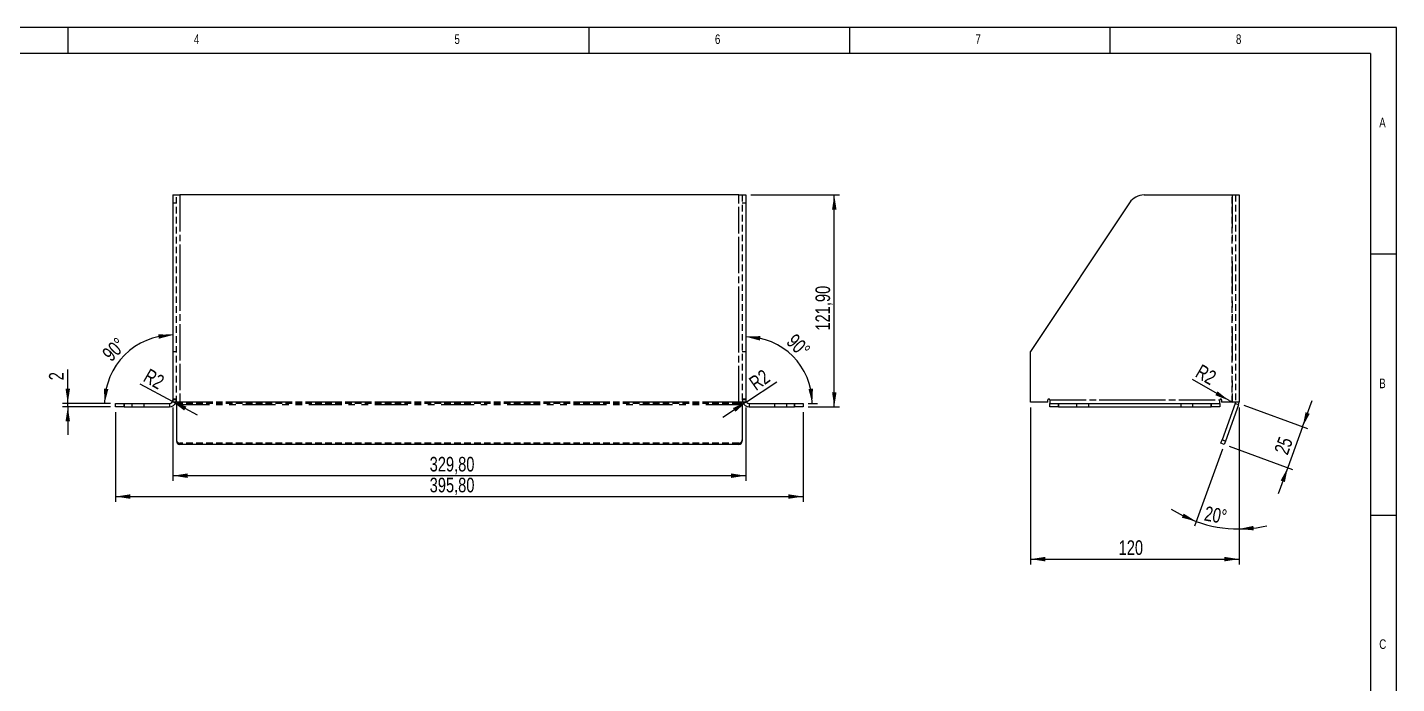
# Model space of a CAD drawing. Header units: millimetres. Extents: x 15 to 1245, y 15 to 876.
# Drawn here: x 457 to 1245, y 499 to 876 of the extents above; entities that cross this region are included whole.
import ezdxf

# ---------------------------------------------------------------- set-up
doc = ezdxf.new("R2010")
doc.units = ezdxf.units.MM
doc.header["$LTSCALE"] = 3
doc.linetypes.add('HIDDEN', pattern=[1.905, 1.27, -0.635])
doc.linetypes.add('PHANTOM', pattern=[12.7, 6.35, -1.27, 1.27, -1.27, 1.27, -1.27])
doc.styles.add('SLDTEXTSTYLE0', font='TXT', dxfattribs={"width": 0.75})
doc.dimstyles.new('SLDDIMSTYLE0', dxfattribs={"dimtxt": 8.4, "dimasz": 8.4, "dimexe": 0, "dimexo": 0.0625, "dimgap": 2.1, "dimtad": 1, "dimrnd": 1e-09, "dimzin": 12, "dimdsep": 46, "dimtxsty": 'SLDTEXTSTYLE0', "dimsah": 1, "dimcen": 0.09, "dimadec": 0, "dimazin": 3, "dimtfac": 1, "dimtofl": 0, "dimtmove": 0, "dimatfit": 3, "dimfxl": 1, "dimfrac": 2, "dimtolj": 1, "dimtzin": 12, "dimarcsym": 0})
doc.dimstyles.new('SLDDIMSTYLE1', dxfattribs={"dimtxt": 8.4, "dimasz": 8.4, "dimexe": 0, "dimexo": 0.0625, "dimgap": 2.1, "dimtad": 1, "dimrnd": 1e-09, "dimzin": 12, "dimdsep": 46, "dimtxsty": 'SLDTEXTSTYLE0', "dimsah": 1, "dimcen": 0.09, "dimadec": 0, "dimazin": 3, "dimtfac": 1, "dimtmove": 0, "dimatfit": 0, "dimfxl": 1, "dimfrac": 2, "dimtolj": 1, "dimtzin": 12, "dimarcsym": 0})
doc.dimstyles.new('SLDDIMSTYLE2', dxfattribs={"dimtxt": 8.4, "dimasz": 8.4, "dimexe": 0, "dimexo": 0.0625, "dimgap": 2.1, "dimtad": 1, "dimrnd": 1e-09, "dimzin": 12, "dimdsep": 46, "dimtxsty": 'SLDTEXTSTYLE0', "dimsah": 1, "dimcen": 0, "dimadec": 0, "dimazin": 3, "dimtfac": 1, "dimtofl": 0, "dimtmove": 0, "dimatfit": 3, "dimfxl": 1, "dimfrac": 2, "dimtolj": 1, "dimtzin": 12, "dimarcsym": 0})
doc.dimstyles.new('SLDDIMSTYLE3', dxfattribs={"dimtxt": 8.4, "dimasz": 8.4, "dimexe": 0, "dimexo": 0.0625, "dimgap": 2.1, "dimtad": 1, "dimdec": 4, "dimlfac": 3, "dimzin": 12, "dimdsep": 46, "dimtxsty": 'SLDTEXTSTYLE0', "dimsah": 1, "dimcen": 0.09, "dimazin": 3, "dimtfac": 1, "dimtofl": 0, "dimtmove": 0, "dimatfit": 3, "dimfxl": 1, "dimfrac": 2, "dimtolj": 1, "dimtzin": 12, "dimarcsym": 0})
doc.dimstyles.new('SLDDIMSTYLE5', dxfattribs={"dimtxt": 8.4, "dimasz": 8.4, "dimexe": 0, "dimexo": 0.0625, "dimgap": 2.1, "dimtad": 1, "dimdec": 4, "dimlfac": 3, "dimzin": 12, "dimdsep": 46, "dimtxsty": 'SLDTEXTSTYLE0', "dimsah": 1, "dimcen": 0.09, "dimazin": 3, "dimtfac": 1, "dimtofl": 0, "dimtmove": 0, "dimatfit": 3, "dimfxl": 1, "dimfrac": 2, "dimtolj": 1, "dimtzin": 12, "dimarcsym": 0})
doc.dimstyles.new('SLDDIMSTYLE6', dxfattribs={"dimtxt": 8.4, "dimasz": 8.4, "dimexe": 0, "dimexo": 0.0625, "dimgap": 2.1, "dimtad": 1, "dimrnd": 1e-09, "dimzin": 12, "dimdsep": 46, "dimtxsty": 'SLDTEXTSTYLE0', "dimsah": 1, "dimcen": 0, "dimadec": 0, "dimazin": 3, "dimtfac": 1, "dimtofl": 0, "dimtmove": 1, "dimatfit": 3, "dimfxl": 1, "dimfrac": 2, "dimtolj": 1, "dimtzin": 12, "dimarcsym": 0})

# ---------------------------------------------------------------- blocks, each defined once
blk = doc.blocks.new('_D_13')
at = {"color": 7, "linetype": 'Continuous', "lineweight": 0}
for p, q in [((540.41, 657.33), (540.41, 615.12)), ((870.21, 657.33), (870.21, 615.12)), ((870.21, 618.12), (540.41, 618.12))]:
    blk.add_line(p, q, dxfattribs=at)
at = {"color": 7, "linetype": 'Continuous', "lineweight": 18}
for points in [[(540.41, 618.12), (548.81, 616.83), (548.81, 619.41)], [(870.21, 618.12), (861.81, 619.41), (861.81, 616.83)]]:
    blk.add_solid(points, dxfattribs=at)
at = {"color": 7, "linetype": 'Continuous', "lineweight": 18, "insert": (688.24, 628.95), "char_height": 8.4, "attachment_point": 1, "style": 'SLDTEXTSTYLE0'}
blk.add_mtext('329,80', dxfattribs=at)
blk = doc.blocks.new('_D_14')
at = {"color": 7, "linetype": 'Continuous', "lineweight": 0}
for p, q in [((507.41, 654.72), (507.41, 603.12)), ((903.21, 654.72), (903.21, 603.12)), ((507.41, 606.12), (903.21, 606.12))]:
    blk.add_line(p, q, dxfattribs=at)
at = {"color": 7, "linetype": 'Continuous', "lineweight": 18}
for points in [[(507.41, 606.12), (515.81, 604.83), (515.81, 607.41)], [(903.21, 606.12), (894.81, 607.41), (894.81, 604.83)]]:
    blk.add_solid(points, dxfattribs=at)
at = {"color": 7, "linetype": 'Continuous', "lineweight": 18, "insert": (688.24, 616.95), "char_height": 8.4, "attachment_point": 1, "style": 'SLDTEXTSTYLE0'}
blk.add_mtext('395,80', dxfattribs=at)
blk = doc.blocks.new('_D_15')
at = {"color": 7, "linetype": 'Continuous', "lineweight": 0}
for p, q in [((873.21, 779.62), (924.21, 779.62)), ((921.21, 657.72), (921.21, 779.62)), ((906.21, 657.72), (924.21, 657.72))]:
    blk.add_line(p, q, dxfattribs=at)
at = {"color": 7, "linetype": 'Continuous', "lineweight": 18}
for points in [[(921.21, 779.62), (919.92, 771.22), (922.5, 771.22)], [(921.21, 657.72), (922.5, 666.12), (919.92, 666.12)]]:
    blk.add_solid(points, dxfattribs=at)
at = {"color": 7, "linetype": 'Continuous', "lineweight": 18, "insert": (910.38, 701.6), "char_height": 8.4, "attachment_point": 1, "rotation": 90, "style": 'SLDTEXTSTYLE0'}
blk.add_mtext('121,90', dxfattribs=at)
blk = doc.blocks.new('_D_16')
at = {"color": 7, "linetype": 'Continuous', "lineweight": 0}
blk.add_line((906.21, 659.72), (911.55, 659.72), dxfattribs=at)
at = {"color": 7, "linetype": 'Continuous', "lineweight": 18}
blk.add_arc((870.21, 659.72), 38.34, 0, 90, dxfattribs=at)
for points in [[(870.21, 698.06), (878.42, 695.87), (878.7, 698.44)], [(908.55, 659.72), (908.93, 668.21), (906.36, 667.94)]]:
    blk.add_solid(points, dxfattribs=at)
at = {"color": 7, "linetype": 'Continuous', "lineweight": 18, "insert": (899.01, 700.46), "char_height": 8.4, "attachment_point": 1, "rotation": 315, "style": 'SLDTEXTSTYLE0'}
blk.add_mtext('90°', dxfattribs=at)
blk = doc.blocks.new('_D_17')
at = {"color": 7, "linetype": 'Continuous', "lineweight": 0}
blk.add_line((504.41, 659.72), (498.07, 659.72), dxfattribs=at)
at = {"color": 7, "linetype": 'Continuous', "lineweight": 18}
blk.add_arc((540.41, 659.72), 39.35, 90, 180, dxfattribs=at)
for points in [[(540.41, 699.07), (531.92, 699.47), (532.19, 696.9)], [(501.07, 659.72), (503.23, 667.94), (500.66, 668.21)]]:
    blk.add_solid(points, dxfattribs=at)
at = {"color": 7, "linetype": 'Continuous', "lineweight": 18, "insert": (498.96, 689.23), "char_height": 8.4, "attachment_point": 1, "rotation": 45, "style": 'SLDTEXTSTYLE0'}
blk.add_mtext('90°', dxfattribs=at)
blk = doc.blocks.new('_D_18')
at = {"color": 7, "linetype": 'Continuous', "lineweight": 0}
for p, q in [((479.85, 659.72), (479.85, 679.24)), ((504.41, 659.72), (476.85, 659.72)), ((504.41, 657.72), (476.85, 657.72)), ((479.85, 657.72), (479.85, 659.72)), ((479.85, 657.72), (479.85, 641.57))]:
    blk.add_line(p, q, dxfattribs=at)
at = {"color": 7, "linetype": 'Continuous', "lineweight": 18}
for points in [[(479.85, 659.72), (481.14, 668.12), (478.56, 668.12)], [(479.85, 657.72), (478.56, 649.32), (481.14, 649.32)]]:
    blk.add_solid(points, dxfattribs=at)
at = {"color": 7, "linetype": 'Continuous', "lineweight": 18, "insert": (469.02, 673.03), "char_height": 8.4, "attachment_point": 1, "rotation": 90, "style": 'SLDTEXTSTYLE0'}
blk.add_mtext('2', dxfattribs=at)
blk = doc.blocks.new('_D_19')
at = {"color": 7, "linetype": 'Continuous', "lineweight": 0}
for q in [(888.19, 672.2), (857.1, 651.67)]:
    blk.add_line((870.58, 660.57), q, dxfattribs=at)
at = {"color": 7, "linetype": 'Continuous', "lineweight": 18}
blk.add_solid([(870.58, 660.57), (862.86, 657.02), (864.28, 654.86)], dxfattribs=at)
at = {"color": 7, "linetype": 'Continuous', "lineweight": 18, "insert": (871.32, 673.55), "char_height": 8.4, "attachment_point": 1, "rotation": 35.21706, "style": 'SLDTEXTSTYLE0'}
blk.add_mtext('R2', dxfattribs=at)
blk = doc.blocks.new('_D_20')
at = {"color": 7, "linetype": 'Continuous', "lineweight": 0}
for q in [(521.51, 670.74), (554.37, 653.08)]:
    blk.add_line((540.14, 660.72), q, dxfattribs=at)
at = {"color": 7, "linetype": 'Continuous', "lineweight": 18}
blk.add_solid([(540.14, 660.72), (546.93, 655.61), (548.16, 657.89)], dxfattribs=at)
at = {"color": 7, "linetype": 'Continuous', "lineweight": 18, "insert": (526.92, 680.11), "char_height": 8.4, "attachment_point": 1, "rotation": 330, "style": 'SLDTEXTSTYLE0'}
blk.add_mtext('R2', dxfattribs=at)
blk = doc.blocks.new('_D_21')
at = {"color": 7, "linetype": 'Continuous', "lineweight": 0}
for p, q in [((1157.01, 658.61), (1193.69, 645.26)), ((1190.87, 646.28), (1196.39, 661.46)), ((1190.87, 646.28), (1182.32, 622.79)), ((1148.51, 635.1), (1185.14, 621.76)), ((1182.32, 622.79), (1176.79, 607.61))]:
    blk.add_line(p, q, dxfattribs=at)
at = {"color": 7, "linetype": 'Continuous', "lineweight": 18}
for points in [[(1190.87, 646.28), (1194.96, 653.73), (1192.53, 654.62)], [(1182.32, 622.79), (1178.23, 615.34), (1180.66, 614.46)]]:
    blk.add_solid(points, dxfattribs=at)
at = {"color": 7, "linetype": 'Continuous', "lineweight": 18, "insert": (1174.3, 632.41), "char_height": 8.4, "attachment_point": 1, "rotation": 70, "style": 'SLDTEXTSTYLE0'}
blk.add_mtext('25', dxfattribs=at)
blk = doc.blocks.new('_D_22')
at = {"color": 7, "linetype": 'Continuous', "lineweight": 0}
for p, q in [((1034.25, 657.33), (1034.25, 567.12)), ((1154.25, 657.33), (1154.25, 567.12)), ((1034.25, 570.12), (1154.25, 570.12))]:
    blk.add_line(p, q, dxfattribs=at)
at = {"color": 7, "linetype": 'Continuous', "lineweight": 18}
for points in [[(1034.25, 570.12), (1042.65, 568.83), (1042.65, 571.41)], [(1154.25, 570.12), (1145.85, 571.41), (1145.85, 568.83)]]:
    blk.add_solid(points, dxfattribs=at)
at = {"color": 7, "linetype": 'Continuous', "lineweight": 18, "insert": (1084.94, 580.95), "char_height": 8.4, "attachment_point": 1, "style": 'SLDTEXTSTYLE0'}
blk.add_mtext('120', dxfattribs=at)
blk = doc.blocks.new('_D_23')
at = {"color": 7, "linetype": 'Continuous', "lineweight": 0}
for p, q in [((1154.25, 657.33), (1154.25, 584.48)), ((1144.67, 633.3), (1128.54, 589.01))]:
    blk.add_line(p, q, dxfattribs=at)
at = {"color": 7, "linetype": 'Continuous', "lineweight": 18}
for start, end in [(237.24002, 250), (250, 270), (270, 282.75998)]:
    blk.add_arc((1154.25, 659.62), 72.15, start, end, dxfattribs=at)
for points in [[(1129.57, 591.83), (1122.37, 596.34), (1121.35, 593.96)], [(1154.25, 587.48), (1162.71, 586.67), (1162.56, 589.25)]]:
    blk.add_solid(points, dxfattribs=at)
at = {"color": 7, "linetype": 'Continuous', "lineweight": 18, "insert": (1135.28, 600.7), "char_height": 8.4, "attachment_point": 1, "rotation": 350, "style": 'SLDTEXTSTYLE0'}
blk.add_mtext('20°', dxfattribs=at)
blk = doc.blocks.new('_D_24')
at = {"color": 7, "linetype": 'Continuous', "lineweight": 0}
for q in [(1127.43, 673.5), (1150.25, 660.33)]:
    blk.add_line((1148.51, 661.33), q, dxfattribs=at)
at = {"color": 7, "linetype": 'Continuous', "lineweight": 18}
blk.add_solid([(1148.51, 661.33), (1141.89, 666.65), (1140.59, 664.41)], dxfattribs=at)
at = {"color": 7, "linetype": 'Continuous', "lineweight": 18, "insert": (1132.68, 682.61), "char_height": 8.4, "attachment_point": 1, "rotation": 330, "style": 'SLDTEXTSTYLE0'}
blk.add_mtext('R2', dxfattribs=at)

msp = doc.modelspace()

# ---------------------------------------------------------------- linework, layer by layer
at = {"color": 7, "linetype": 'Continuous', "lineweight": 18}
for p, q in [((1245, 876), (15, 876)), ((480, 861), (480, 876)), ((780, 861), (780, 876)), ((930, 876), (930, 861)), ((1080, 861), (1080, 876)), ((1245, 15), (1245, 876)), ((1230, 861), (30, 861)), ((1230, 861), (1230, 30)), ((1245, 745.5), (1230, 745.5)), ((1230, 595.5), (1245, 595.5))]:
    msp.add_line(p, q, dxfattribs=at)
at = {"color": 7, "linetype": 'Continuous', "lineweight": 25}
for p, q in [((540.412574, 779.623133), (540.412574, 660.328441)), ((540.412574, 779.623133), (544.412574, 779.623133)), ((866.212574, 779.623133), (544.412574, 779.623133)), ((866.212574, 779.623133), (870.212574, 779.623133)), ((870.212574, 779.623133), (870.212574, 660.328441)), ((1091.278036, 775.170135), (1034.246701, 689.623133)), ((1099.598539, 779.623133), (1150.246701, 779.623133)), ((1150.246701, 779.623133), (1154.246701, 779.623133)), ((1154.246701, 779.623133), (1154.246701, 660.328441)), ((1034.246701, 660.328441), (1034.246701, 689.623133)), ((507.412574, 657.723133), (507.412574, 659.723133)), ((507.412574, 659.723133), (512.412574, 659.723133)), ((512.412574, 657.723133), (507.412574, 657.723133)), ((512.412574, 659.723133), (538.412574, 659.723133)), ((512.412574, 657.723133), (538.412574, 657.723133)), ((544.412574, 660.328441), (540.412574, 660.328441)), ((544.412574, 659.644401), (542.412574, 659.644401)), ((542.412574, 658.96036), (542.412574, 659.644401)), ((544.412574, 658.96036), (542.412574, 658.96036)), ((542.412574, 658.96036), (542.412574, 638.000806)), ((544.412574, 658.96036), (544.412574, 660.328441)), ((866.212574, 660.328441), (866.212574, 658.96036)), ((870.212574, 660.328441), (866.212574, 660.328441)), ((868.212574, 659.644401), (866.212574, 659.644401)), ((868.212574, 658.96036), (866.212574, 658.96036)), ((868.212574, 659.644401), (868.212574, 658.96036)), ((868.212574, 658.96036), (868.212574, 638.000806)), ((872.212574, 659.723133), (898.212574, 659.723133)), ((872.212574, 657.723133), (898.212574, 657.723133)), ((898.212574, 659.723133), (903.212574, 659.723133)), ((903.212574, 657.723133), (898.212574, 657.723133)), ((903.212574, 659.723133), (903.212574, 657.723133)), ((1044.246701, 660.328441), (1034.246701, 660.328441)), ((1044.246701, 660.328441), (1044.246701, 661.723133)), ((1045.246701, 661.723133), (1045.246701, 659.723133)), ((1045.246701, 657.723133), (1045.246701, 659.723133)), ((1045.246701, 659.723133), (1050.246701, 659.723133)), ((1050.246701, 657.723133), (1045.246701, 657.723133)), ((1050.246701, 659.723133), (1138.246701, 659.723133)), ((1050.246701, 657.723133), (1138.246701, 657.723133)), ((1138.246701, 659.723133), (1143.246701, 659.723133)), ((1143.246701, 657.723133), (1138.246701, 657.723133)), ((1143.246701, 659.723133), (1143.246701, 661.723133)), ((1143.246701, 659.723133), (1143.246701, 657.723133)), ((1144.246701, 661.723133), (1144.246701, 660.328441)), ((1150.246701, 660.328441), (1144.246701, 660.328441)), ((1152.126086, 659.644401), (1144.497432, 638.684846)), ((1154.005471, 658.96036), (1146.376817, 638.000806)), ((1154.246701, 660.328441), (1150.246701, 660.328441)), ((1154.005471, 658.96036), (1152.126086, 659.644401)), ((1143.813392, 636.805461), (1144.497432, 638.684846)), ((866.212574, 636.121421), (544.412574, 636.121421)), ((1145.692777, 636.121421), (1143.813392, 636.805461)), ((1146.376817, 638.000806), (1145.692777, 636.121421))]:
    msp.add_line(p, q, dxfattribs=at)
at = {"color": 7, "linetype": 'HIDDEN', "lineweight": 18}
for p, q in [((540.412574, 775.170135), (542.412574, 775.170135)), ((542.412574, 660.328441), (542.412574, 779.623133)), ((544.412574, 779.623133), (544.412574, 660.328441)), ((866.212574, 660.328441), (866.212574, 779.623133)), ((868.212574, 779.623133), (868.212574, 660.328441)), ((868.212574, 775.170135), (870.212574, 775.170135)), ((1150.246701, 660.328441), (1150.246701, 779.623133)), ((1152.246701, 779.623133), (1152.246701, 660.328441)), ((540.412574, 689.623133), (542.412574, 689.623133)), ((868.212574, 689.623133), (870.212574, 689.623133)), ((512.412574, 657.723133), (512.412574, 659.723133)), ((516.812574, 659.723133), (516.812574, 657.723133)), ((523.812574, 657.723133), (523.812574, 659.723133)), ((538.412574, 659.723133), (538.412574, 657.723133)), ((542.412574, 662.223133), (540.412574, 662.223133)), ((542.412574, 661.723133), (540.412574, 661.723133)), ((866.212574, 660.328441), (544.412574, 660.328441)), ((866.212574, 659.644401), (544.412574, 659.644401)), ((870.212574, 662.223133), (868.212574, 662.223133)), ((870.212574, 661.723133), (868.212574, 661.723133)), ((872.212574, 659.723133), (872.212574, 657.723133)), ((886.812574, 659.723133), (886.812574, 657.723133)), ((893.812574, 657.723133), (893.812574, 659.723133)), ((898.212574, 659.723133), (898.212574, 657.723133)), ((1045.246701, 661.723133), (1143.246701, 661.723133)), ((1050.246701, 657.723133), (1050.246701, 659.723133)), ((1060.746701, 659.723133), (1060.746701, 657.723133)), ((1067.746701, 657.723133), (1067.746701, 659.723133)), ((1120.746701, 659.723133), (1120.746701, 657.723133)), ((1127.746701, 657.723133), (1127.746701, 659.723133)), ((1138.246701, 659.723133), (1138.246701, 657.723133)), ((1146.376817, 638.000806), (1144.497432, 638.684846)), ((866.212574, 636.805461), (544.412574, 636.805461)), ((544.412574, 636.121421), (544.412574, 636.805461)), ((866.212574, 636.805461), (866.212574, 636.121421))]:
    msp.add_line(p, q, dxfattribs=at)
at = {"color": 8, "linetype": 'PHANTOM', "lineweight": 18}
for p, q in [((544.412574, 779.623133), (544.412574, 660.328441)), ((866.212574, 660.328441), (866.212574, 779.623133)), ((1150.246701, 779.623133), (1150.246701, 660.328441)), ((512.412574, 659.723133), (512.412574, 657.723133)), ((538.412574, 659.723133), (538.412574, 657.723133)), ((866.212574, 660.328441), (544.412574, 660.328441)), ((866.212574, 658.96036), (544.412574, 658.96036)), ((872.212574, 659.723133), (872.212574, 657.723133)), ((898.212574, 657.723133), (898.212574, 659.723133)), ((1045.246701, 661.723133), (1143.246701, 661.723133)), ((1050.246701, 659.723133), (1050.246701, 657.723133)), ((1138.246701, 657.723133), (1138.246701, 659.723133)), ((1144.497432, 638.684846), (1146.376817, 638.000806))]:
    msp.add_line(p, q, dxfattribs=at)
at = {"color": 7, "linetype": 'HIDDEN', "lineweight": 18, "flags": 128}
for points in [[(542.161551, 660.328441), (542.335715, 660.942772), (542.412574, 661.723133)], [(868.212574, 661.723133), (868.289433, 660.942772), (868.463596, 660.328441)]]:
    msp.add_lwpolyline(points, dxfattribs=at)
at = {"color": 7, "linetype": 'Continuous', "lineweight": 25}
for centre, radius, start, end in [((1099.598539, 769.623133), 10, 90, 146.309932474), ((538.412574, 661.723133), 2, 270, 0), ((538.412574, 661.723133), 4, 270, 339.593827489), ((872.212574, 661.723133), 4, 200.406172511, 270), ((872.212574, 661.723133), 2, 180, 270), ((1044.746701, 661.723133), 0.5, 0, 180), ((1143.746701, 661.723133), 0.5, 0, 180), ((1150.246701, 660.328441), 2, 340, 0), ((1150.246701, 660.328441), 4, 340, 0), ((544.354085, 638.063048), 1.942509, 181.836206798, 271.725435415), ((866.271063, 638.063048), 1.942509, 268.274564585, 358.163793202)]:
    msp.add_arc(centre, radius, start, end, dxfattribs=at)
at = {"color": 7, "linetype": 'HIDDEN', "lineweight": 18}
for centre, start, end in [((544.354085, 638.747089), 181.836206798, 271.725435415), ((866.271063, 638.747089), 268.274564585, 358.163793202)]:
    msp.add_arc(centre, 1.942509, start, end, dxfattribs=at)

# ---------------------------------------------------------------- texts
at = {"color": 7, "linetype": 'Continuous', "lineweight": 0, "char_height": 5.55625, "attachment_point": 1, "style": 'SLDTEXTSTYLE0'}
for s, insert in [('4', (552.5, 872.004073)), ('5', (702.5, 872.004073)), ('6', (852.5, 872.004073)), ('7', (1002.5, 872.004073)), ('8', (1152.5, 872.004073)), ('A', (1235, 824.004061)), ('B', (1235, 674.004061)), ('C', (1235, 524.004061))]:
    msp.add_mtext(s, dxfattribs=dict(at, insert=insert))

# ---------------------------------------------------------------- dimensions: what is measured, and where the dimension line sits
at = {"color": 7, "linetype": 'Continuous', "lineweight": 18}
for base, line1, line2, dimstyle, picture, middle in [((512.590381, 687.545326), ((507.412574, 659.723133), (538.412574, 659.723133)), ((540.412574, 660.328441), (540.412574, 779.623133)), 'SLDDIMSTYLE5', '_D_17', (512.590381, 687.545326)), ((897.322465, 686.833024), ((872.212574, 659.723133), (903.212574, 659.723133)), ((870.212574, 660.328441), (870.212574, 779.623133)), 'SLDDIMSTYLE5', '_D_16', (897.322465, 686.833024)), ((1141.718352, 588.571333), ((1154.246701, 660.328441), (1154.246701, 779.623133)), ((1145.692777, 636.121421), (1154.005471, 658.96036)), 'SLDDIMSTYLE3', '_D_23', (1141.718352, 588.571333))]:
    dim = msp.add_angular_dim_2l(base=base, line1=line1, line2=line2, dimstyle=dimstyle, dxfattribs=at)
    dim.commit()
    dim.dimension.update_dxf_attribs({"geometry": picture, "text_midpoint": middle, "dimtype": 162})
for base, p1, p2, angle, dimstyle, picture, middle in [((921.212574, 779.623133), (903.212574, 657.723133), (870.212574, 779.623133), 90, 'SLDDIMSTYLE0', '_D_15', (921.212574, 718.673133)), ((479.851432, 659.723133), (507.412574, 657.723133), (507.412574, 659.723133), 90, 'SLDDIMSTYLE1', '_D_18', (479.851432, 676.135042)), ((1182.318128, 622.790883), (1154.185932, 659.633848), (1145.692777, 636.121421), 70, 'SLDDIMSTYLE1', '_D_21', (1186.593257, 634.536705))]:
    dim = msp.add_linear_dim(base=base, p1=p1, p2=p2, angle=angle, dimstyle=dimstyle, dxfattribs=at)
    dim.commit()
    dim.dimension.update_dxf_attribs({"geometry": picture, "text_midpoint": middle, "dimtype": 160})
for center, mpoint, dimstyle, picture, middle in [((538.412574, 661.723133), (540.144625, 660.723133), 'SLDDIMSTYLE6', '_D_20', (526.284059, 668.725581)), ((872.212574, 661.723133), (870.578627, 660.569782), 'SLDDIMSTYLE6', '_D_19', (883.612878, 669.770256)), ((1150.246701, 660.328441), (1148.51465, 661.328441), 'SLDDIMSTYLE2', '_D_24', (1132.203216, 670.745899))]:
    dim = msp.add_radius_dim(center=center, mpoint=mpoint, dimstyle=dimstyle, dxfattribs=at)
    dim.commit()
    dim.dimension.update_dxf_attribs({"geometry": picture, "text_midpoint": middle, "dimtype": 164})
for base, p1, p2, picture, middle in [((903.212574, 606.121421), (507.412574, 657.723133), (903.212574, 657.723133), '_D_14', (705.312574, 606.121421)), ((540.412574, 618.121421), (870.212574, 660.328441), (540.412574, 660.328441), '_D_13', (705.312574, 618.121421)), ((1154.246701, 570.121421), (1034.246701, 660.328441), (1154.246701, 660.328441), '_D_22', (1094.246701, 570.121421))]:
    dim = msp.add_linear_dim(base=base, p1=p1, p2=p2, dimstyle='SLDDIMSTYLE0', dxfattribs=at)
    dim.commit()
    dim.dimension.update_dxf_attribs({"geometry": picture, "text_midpoint": middle, "dimtype": 160})

doc.saveas('drawing.dxf')
